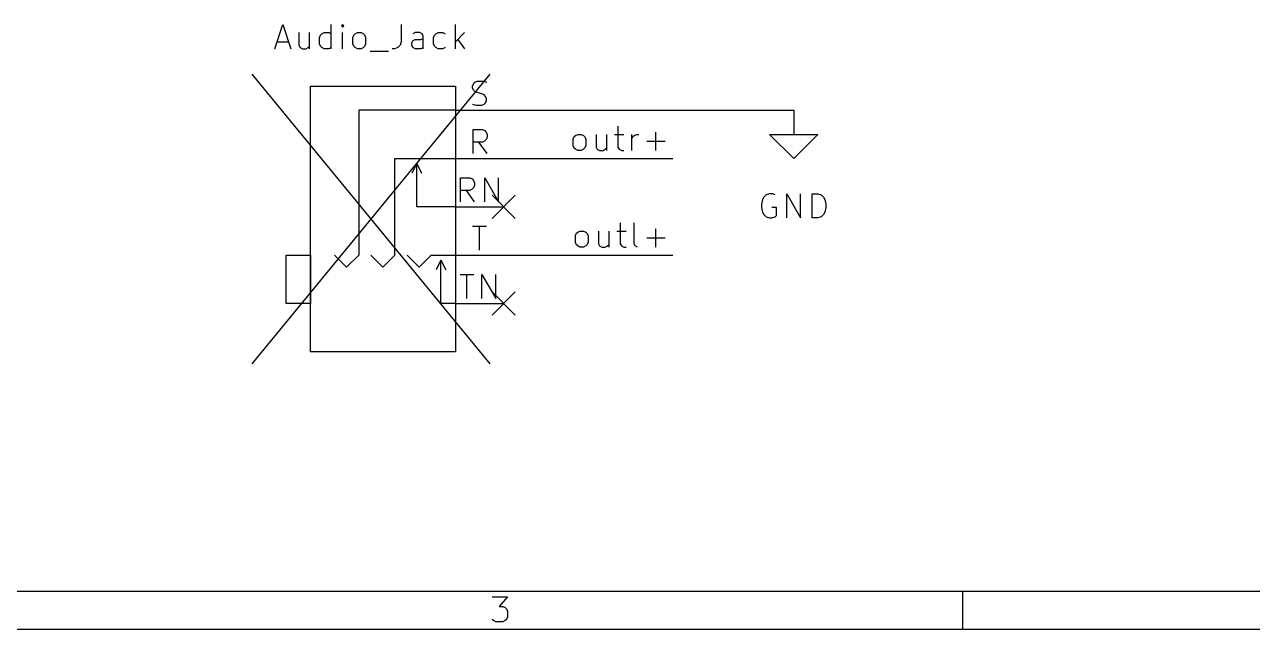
# Model space of a CAD drawing. Header units: millimetres. Extents: x 10 to 287, y -200 to -10.
# Drawn here: x 110.7 to 175.2, y -200 to -168.2 of the extents above; entities that cross this region are included whole.
import ezdxf

# ---------------------------------------------------------------- set-up
doc = ezdxf.new("R2010")
doc.units = ezdxf.units.MM
for name, color, linetype in [('BLUE', 174, 'CONTINUOUS'), ('GRAYTHREE', 253, 'CONTINUOUS'), ('GREENSIXTYFIVE', 129, 'CONTINUOUS'), ('LIGHTGREEN', 92, 'CONTINUOUS'), ('PURERED', 1, 'CONTINUOUS'), ('RED', 14, 'CONTINUOUS'), ('REDSIX', 19, 'CONTINUOUS'), ('WHITE', 250, 'CONTINUOUS')]:
    doc.layers.add(name, color=color, linetype=linetype)

msp = doc.modelspace()

# ---------------------------------------------------------------- linework, layer by layer
at = {"layer": 'BLUE', "linetype": 'CONTINUOUS'}
for p, q in [((135.2804, -177.1904), (136.4996, -178.4096)), ((136.4996, -177.1904), (135.2804, -178.4096)), ((135.2804, -182.2704), (136.4996, -183.4896)), ((136.4996, -182.2704), (135.2804, -183.4896))]:
    msp.add_line(p, q, dxfattribs=at)
at = {"layer": 'GRAYTHREE', "linetype": 'CONTINUOUS'}
for p, q in [((123.8553, -169.4892), (124.2786, -168.2192)), ((124.2786, -168.2192), (124.702, -169.4892)), ((126.8186, -169.4892), (126.8186, -168.2192)), ((127.4233, -168.2192), (127.3629, -168.2797)), ((127.3629, -168.2797), (127.4233, -168.3402)), ((127.4838, -168.2797), (127.4233, -168.2192)), ((127.4233, -168.2192), (127.4233, -168.3402)), ((127.4233, -168.3402), (127.4838, -168.2797)), ((130.5076, -168.2192), (130.5076, -169.1264)), ((133.3499, -169.4892), (133.3499, -168.2192)), ((125.1253, -168.6426), (125.1253, -169.3078)), ((125.6696, -168.6426), (125.6696, -169.4892)), ((126.2139, -168.8845), (126.2743, -168.7635)), ((126.2139, -169.2473), (126.2139, -168.8845)), ((126.2743, -168.7635), (126.3348, -168.703)), ((126.3348, -168.703), (126.4558, -168.6426)), ((126.4558, -168.6426), (126.6977, -168.6426)), ((126.6977, -168.6426), (126.8186, -168.703)), ((127.4233, -169.4892), (127.4233, -168.6426)), ((127.9677, -168.8845), (128.0281, -168.7635)), ((127.9677, -169.2473), (127.9677, -168.8845)), ((128.0281, -168.7635), (128.0886, -168.703)), ((128.0886, -168.703), (128.2096, -168.6426)), ((128.2096, -168.6426), (128.391, -168.6426)), ((128.391, -168.6426), (128.5119, -168.703)), ((128.5119, -168.703), (128.5724, -168.7635)), ((128.5724, -168.7635), (128.6329, -168.8845)), ((128.6329, -168.8845), (128.6329, -169.2473)), ((131.0519, -169.1868), (131.1123, -169.0659)), ((131.2333, -168.6426), (131.1123, -168.703)), ((131.1123, -169.0659), (131.2333, -169.0054)), ((131.4752, -168.6426), (131.2333, -168.6426)), ((131.2333, -169.0054), (131.5357, -169.0054)), ((131.5961, -168.703), (131.4752, -168.6426)), ((131.5357, -169.0054), (131.6566, -168.9449)), ((131.6566, -168.824), (131.5961, -168.703)), ((131.6566, -169.4892), (131.6566, -168.824)), ((132.2009, -168.8845), (132.2613, -168.7635)), ((132.2009, -169.2473), (132.2009, -168.8845)), ((132.2613, -168.7635), (132.3218, -168.703)), ((132.3218, -168.703), (132.4428, -168.6426)), ((132.4428, -168.6426), (132.6847, -168.6426)), ((132.6847, -168.6426), (132.8056, -168.703)), ((133.8337, -168.6426), (133.3499, -169.1264)), ((133.4709, -169.0054), (133.8337, -169.4892)), ((123.9763, -169.1264), (124.581, -169.1264)), ((125.1253, -169.3078), (125.1858, -169.4288)), ((125.1858, -169.4288), (125.3068, -169.4892)), ((125.3068, -169.4892), (125.4882, -169.4892)), ((125.4882, -169.4892), (125.6091, -169.4288)), ((125.6091, -169.4288), (125.6696, -169.3683)), ((126.2743, -169.3683), (126.2139, -169.2473)), ((126.3348, -169.4288), (126.2743, -169.3683)), ((126.4558, -169.4892), (126.3348, -169.4288)), ((126.6977, -169.4892), (126.4558, -169.4892)), ((126.8186, -169.4288), (126.6977, -169.4892)), ((128.0281, -169.3683), (127.9677, -169.2473)), ((128.0886, -169.4288), (128.0281, -169.3683)), ((128.2096, -169.4892), (128.0886, -169.4288)), ((128.391, -169.4892), (128.2096, -169.4892)), ((128.5119, -169.4288), (128.391, -169.4892)), ((128.5724, -169.3683), (128.5119, -169.4288)), ((128.6329, -169.2473), (128.5724, -169.3683)), ((128.8748, -169.6102), (129.8424, -169.6102)), ((130.1447, -169.4892), (130.0238, -169.4892)), ((130.3262, -169.4288), (130.1447, -169.4892)), ((130.4471, -169.3078), (130.3262, -169.4288)), ((130.5076, -169.1264), (130.4471, -169.3078)), ((131.0519, -169.3078), (131.0519, -169.1868)), ((131.1123, -169.4288), (131.0519, -169.3078)), ((131.2333, -169.4892), (131.1123, -169.4288)), ((131.5357, -169.4892), (131.2333, -169.4892)), ((131.6566, -169.4288), (131.5357, -169.4892)), ((132.2613, -169.3683), (132.2009, -169.2473)), ((132.3218, -169.4288), (132.2613, -169.3683)), ((132.4428, -169.4892), (132.3218, -169.4288)), ((132.6847, -169.4892), (132.4428, -169.4892)), ((132.8056, -169.4288), (132.6847, -169.4892)), ((125.73, -185.42), (125.73, -171.45)), ((125.73, -171.45), (133.35, -171.45)), ((133.35, -171.45), (133.35, -185.42)), ((134.2572, -171.4348), (134.3176, -171.3139)), ((134.2572, -171.5558), (134.2572, -171.4348)), ((134.3176, -171.6767), (134.2572, -171.5558)), ((134.3176, -171.3139), (134.3781, -171.2534)), ((134.3781, -171.2534), (134.4991, -171.1929)), ((134.4991, -171.1929), (134.8014, -171.1929)), ((134.8014, -171.1929), (134.9829, -171.2534)), ((134.3781, -171.7372), (134.3176, -171.6767)), ((134.4991, -171.7977), (134.3781, -171.7372)), ((134.741, -171.8582), (134.4991, -171.7977)), ((134.8619, -171.9186), (134.741, -171.8582)), ((134.9224, -171.9791), (134.8619, -171.9186)), ((134.9829, -172.1001), (134.9224, -171.9791)), ((134.9224, -172.342), (134.9829, -172.221)), ((134.9829, -172.221), (134.9829, -172.1001)), ((133.35, -172.72), (128.27, -172.72)), ((128.27, -172.72), (128.27, -180.34)), ((133.35, -172.72), (135.89, -172.72)), ((134.2572, -172.4025), (134.4386, -172.4629)), ((134.4386, -172.4629), (134.741, -172.4629)), ((134.741, -172.4629), (134.8619, -172.4025)), ((134.8619, -172.4025), (134.9224, -172.342)), ((134.2873, -175.0029), (134.2873, -173.7329)), ((134.2873, -173.7329), (134.7711, -173.7329)), ((134.7711, -173.7329), (134.8921, -173.7934)), ((134.8921, -173.7934), (134.9526, -173.8539)), ((134.9526, -173.8539), (135.013, -173.9748)), ((135.013, -174.1563), (134.9526, -174.2772)), ((135.013, -173.9748), (135.013, -174.1563)), ((134.7711, -174.3982), (134.2873, -174.3982)), ((135.013, -175.0029), (134.5897, -174.3982)), ((134.8921, -174.3377), (134.7711, -174.3982)), ((134.9526, -174.2772), (134.8921, -174.3377)), ((130.175, -180.34), (130.175, -175.26)), ((130.175, -175.26), (133.35, -175.26)), ((131.318, -175.514), (131.064, -176.022)), ((131.318, -175.514), (131.572, -176.022)), ((131.318, -177.8), (131.318, -175.514)), ((133.35, -175.26), (135.89, -175.26)), ((133.6221, -177.5429), (133.6221, -176.2729)), ((133.6221, -176.2729), (134.1059, -176.2729)), ((134.1059, -176.2729), (134.2269, -176.3334)), ((134.2269, -176.3334), (134.2874, -176.3939)), ((134.2874, -176.8172), (134.2269, -176.8777)), ((134.2874, -176.3939), (134.3478, -176.5148)), ((134.3478, -176.6963), (134.2874, -176.8172)), ((134.3478, -176.5148), (134.3478, -176.6963)), ((134.8921, -177.5429), (134.8921, -176.2729)), ((134.8921, -176.2729), (135.6178, -177.5429)), ((135.6178, -177.5429), (135.6178, -176.2729)), ((134.1059, -176.9382), (133.6221, -176.9382)), ((134.3478, -177.5429), (133.9245, -176.9382)), ((134.2269, -176.8777), (134.1059, -176.9382)), ((133.35, -177.8), (131.318, -177.8)), ((133.35, -177.8), (135.89, -177.8)), ((134.2571, -178.8129), (134.9828, -178.8129)), ((134.62, -180.0829), (134.62, -178.8129)), ((124.46, -182.88), (124.46, -180.34)), ((124.46, -180.34), (125.73, -180.34)), ((125.73, -180.34), (125.73, -182.88)), ((127.635, -180.975), (127, -180.34)), ((128.27, -180.34), (127.635, -180.975)), ((128.905, -180.34), (129.54, -180.975)), ((129.54, -180.975), (130.175, -180.34)), ((130.81, -180.34), (131.445, -180.975)), ((131.445, -180.975), (132.08, -180.34)), ((132.08, -180.34), (133.35, -180.34)), ((132.588, -180.594), (132.334, -181.102)), ((132.588, -180.594), (132.842, -181.102)), ((132.588, -182.88), (132.588, -180.594)), ((133.35, -180.34), (135.89, -180.34)), ((133.5919, -181.3529), (134.3176, -181.3529)), ((133.9548, -182.6229), (133.9548, -181.3529)), ((134.7409, -182.6229), (134.7409, -181.3529)), ((134.7409, -181.3529), (135.4666, -182.6229)), ((135.4666, -182.6229), (135.4666, -181.3529)), ((125.73, -182.88), (124.46, -182.88)), ((133.35, -182.88), (132.588, -182.88)), ((133.35, -182.88), (135.89, -182.88)), ((133.35, -185.42), (125.73, -185.42))]:
    msp.add_line(p, q, dxfattribs=at)
at = {"layer": 'GREENSIXTYFIVE', "linetype": 'CONTINUOUS'}
for p, q in [((149.4971, -177.4116), (149.4367, -177.6535)), ((149.5576, -177.2907), (149.4971, -177.4116)), ((149.6786, -177.1697), (149.5576, -177.2907)), ((149.86, -177.1092), (149.6786, -177.1697)), ((150.0414, -177.1092), (149.86, -177.1092)), ((150.1624, -177.1697), (150.0414, -177.1092)), ((150.7671, -178.3792), (150.7671, -177.1092)), ((150.7671, -177.1092), (151.4928, -178.3792)), ((151.4928, -178.3792), (151.4928, -177.1092)), ((152.0976, -178.3792), (152.0976, -177.1092)), ((152.0976, -177.1092), (152.4, -177.1092)), ((152.4, -177.1092), (152.5814, -177.1697)), ((152.5814, -177.1697), (152.7024, -177.2907)), ((152.7024, -177.2907), (152.7629, -177.4116)), ((152.7629, -177.4116), (152.8233, -177.6535)), ((149.4367, -177.6535), (149.4367, -177.8349)), ((149.4367, -177.8349), (149.4971, -178.0768)), ((149.4971, -178.0768), (149.5576, -178.1978)), ((150.2228, -177.8349), (149.9809, -177.8349)), ((150.2228, -178.2583), (150.2228, -177.8349)), ((152.7629, -178.0768), (152.7024, -178.1978)), ((152.8233, -177.8349), (152.7629, -178.0768)), ((152.8233, -177.6535), (152.8233, -177.8349)), ((149.5576, -178.1978), (149.6786, -178.3188)), ((149.6786, -178.3188), (149.86, -178.3792)), ((149.86, -178.3792), (149.9809, -178.3792)), ((149.9809, -178.3792), (150.1624, -178.3188)), ((150.1624, -178.3188), (150.2228, -178.2583)), ((152.4, -178.3792), (152.0976, -178.3792)), ((152.5814, -178.3188), (152.4, -178.3792)), ((152.7024, -178.1978), (152.5814, -178.3188))]:
    msp.add_line(p, q, dxfattribs=at)
at = {"layer": 'LIGHTGREEN', "linetype": 'CONTINUOUS'}
for p, q in [((135.89, -172.72), (151.13, -172.72)), ((135.89, -175.26), (144.78, -175.26)), ((135.89, -180.34), (144.78, -180.34))]:
    msp.add_line(p, q, dxfattribs=at)
at = {"layer": 'PURERED', "linetype": 'CONTINUOUS'}
for p, q in [((122.6565, -170.8201), (135.1535, -186.0499)), ((135.1535, -170.8201), (122.6565, -186.0499))]:
    msp.add_line(p, q, dxfattribs=at)
at = {"layer": 'RED', "linetype": 'CONTINUOUS'}
for p, q in [((151.13, -172.72), (151.13, -173.99)), ((151.13, -175.26), (149.86, -173.99)), ((149.86, -173.99), (151.13, -173.99)), ((151.13, -173.99), (152.4, -173.99)), ((152.4, -173.99), (151.13, -175.26)), ((285.0022, -198.0072), (12, -198.0072)), ((160, -198.0072), (160, -200.0072)), ((135.2843, -198.3009), (136.089, -198.3009)), ((136.089, -198.3009), (135.6557, -198.7961)), ((135.6557, -198.7961), (135.8414, -198.7961)), ((135.8414, -198.7961), (135.9652, -198.858)), ((135.9652, -198.858), (136.0271, -198.9199)), ((136.0271, -198.9199), (136.089, -199.0437)), ((136.089, -199.3532), (136.0271, -199.477)), ((136.089, -199.0437), (136.089, -199.3532)), ((287.0022, -200.0072), (10, -200.0072)), ((135.3462, -199.539), (135.2843, -199.477)), ((135.47, -199.6009), (135.3462, -199.539)), ((135.8414, -199.6009), (135.47, -199.6009)), ((135.9652, -199.539), (135.8414, -199.6009)), ((136.0271, -199.477), (135.9652, -199.539))]:
    msp.add_line(p, q, dxfattribs=at)
at = {"layer": 'REDSIX', "linetype": 'CONTINUOUS'}
for p, q in [((141.8936, -173.5658), (141.8936, -174.6544)), ((139.5352, -174.2311), (139.5956, -174.1101)), ((139.5352, -174.5939), (139.5352, -174.2311)), ((139.5956, -174.1101), (139.6561, -174.0496)), ((139.6561, -174.0496), (139.7771, -173.9892)), ((139.7771, -173.9892), (139.9585, -173.9892)), ((139.9585, -173.9892), (140.0794, -174.0496)), ((140.0794, -174.0496), (140.1399, -174.1101)), ((140.1399, -174.1101), (140.2004, -174.2311)), ((140.2004, -174.2311), (140.2004, -174.5939)), ((140.7446, -173.9892), (140.7446, -174.6544)), ((141.2889, -173.9892), (141.2889, -174.8358)), ((141.7122, -173.9892), (142.196, -173.9892)), ((142.6193, -174.8358), (142.6193, -173.9892)), ((142.6193, -174.2311), (142.6798, -174.1101)), ((142.6798, -174.1101), (142.7403, -174.0496)), ((142.7403, -174.0496), (142.8612, -173.9892)), ((142.8612, -173.9892), (142.9822, -173.9892)), ((143.8893, -174.8358), (143.8893, -173.8682)), ((139.5956, -174.7149), (139.5352, -174.5939)), ((139.6561, -174.7754), (139.5956, -174.7149)), ((139.7771, -174.8358), (139.6561, -174.7754)), ((139.9585, -174.8358), (139.7771, -174.8358)), ((140.0794, -174.7754), (139.9585, -174.8358)), ((140.1399, -174.7149), (140.0794, -174.7754)), ((140.2004, -174.5939), (140.1399, -174.7149)), ((140.7446, -174.6544), (140.8051, -174.7754)), ((140.8051, -174.7754), (140.9261, -174.8358)), ((140.9261, -174.8358), (141.1075, -174.8358)), ((141.1075, -174.8358), (141.2284, -174.7754)), ((141.2284, -174.7754), (141.2889, -174.7149)), ((141.8936, -174.6544), (141.9541, -174.7754)), ((141.9541, -174.7754), (142.0751, -174.8358)), ((142.0751, -174.8358), (142.196, -174.8358)), ((143.4055, -174.352), (144.3732, -174.352)), ((142.0146, -178.6458), (142.0146, -179.7344)), ((142.7403, -179.7344), (142.7403, -178.6458)), ((139.6562, -179.3111), (139.7166, -179.1901)), ((139.6562, -179.6739), (139.6562, -179.3111)), ((139.7166, -179.1901), (139.7771, -179.1296)), ((139.7771, -179.1296), (139.8981, -179.0692)), ((139.8981, -179.0692), (140.0795, -179.0692)), ((140.0795, -179.0692), (140.2004, -179.1296)), ((140.2004, -179.1296), (140.2609, -179.1901)), ((140.2609, -179.1901), (140.3214, -179.3111)), ((140.3214, -179.3111), (140.3214, -179.6739)), ((140.8656, -179.0692), (140.8656, -179.7344)), ((141.4099, -179.0692), (141.4099, -179.9158)), ((141.8332, -179.0692), (142.317, -179.0692)), ((143.8893, -179.9158), (143.8893, -178.9482)), ((139.7166, -179.7949), (139.6562, -179.6739)), ((139.7771, -179.8554), (139.7166, -179.7949)), ((139.8981, -179.9158), (139.7771, -179.8554)), ((140.0795, -179.9158), (139.8981, -179.9158)), ((140.2004, -179.8554), (140.0795, -179.9158)), ((140.2609, -179.7949), (140.2004, -179.8554)), ((140.3214, -179.6739), (140.2609, -179.7949)), ((140.8656, -179.7344), (140.9261, -179.8554)), ((140.9261, -179.8554), (141.0471, -179.9158)), ((141.0471, -179.9158), (141.2285, -179.9158)), ((141.2285, -179.9158), (141.3494, -179.8554)), ((141.3494, -179.8554), (141.4099, -179.7949)), ((142.0146, -179.7344), (142.0751, -179.8554)), ((142.0751, -179.8554), (142.1961, -179.9158)), ((142.1961, -179.9158), (142.317, -179.9158)), ((142.8008, -179.8554), (142.7403, -179.7344)), ((142.9218, -179.9158), (142.8008, -179.8554)), ((143.4055, -179.432), (144.3732, -179.432))]:
    msp.add_line(p, q, dxfattribs=at)
at = {"layer": 'WHITE', "linetype": 'CONTINUOUS'}
for p, q in [((125.73, -185.42), (125.73, -171.45)), ((125.73, -171.45), (133.35, -171.45)), ((133.35, -171.45), (133.35, -185.42)), ((133.35, -185.42), (125.73, -185.42))]:
    msp.add_line(p, q, dxfattribs=at)

doc.saveas('drawing.dxf')
